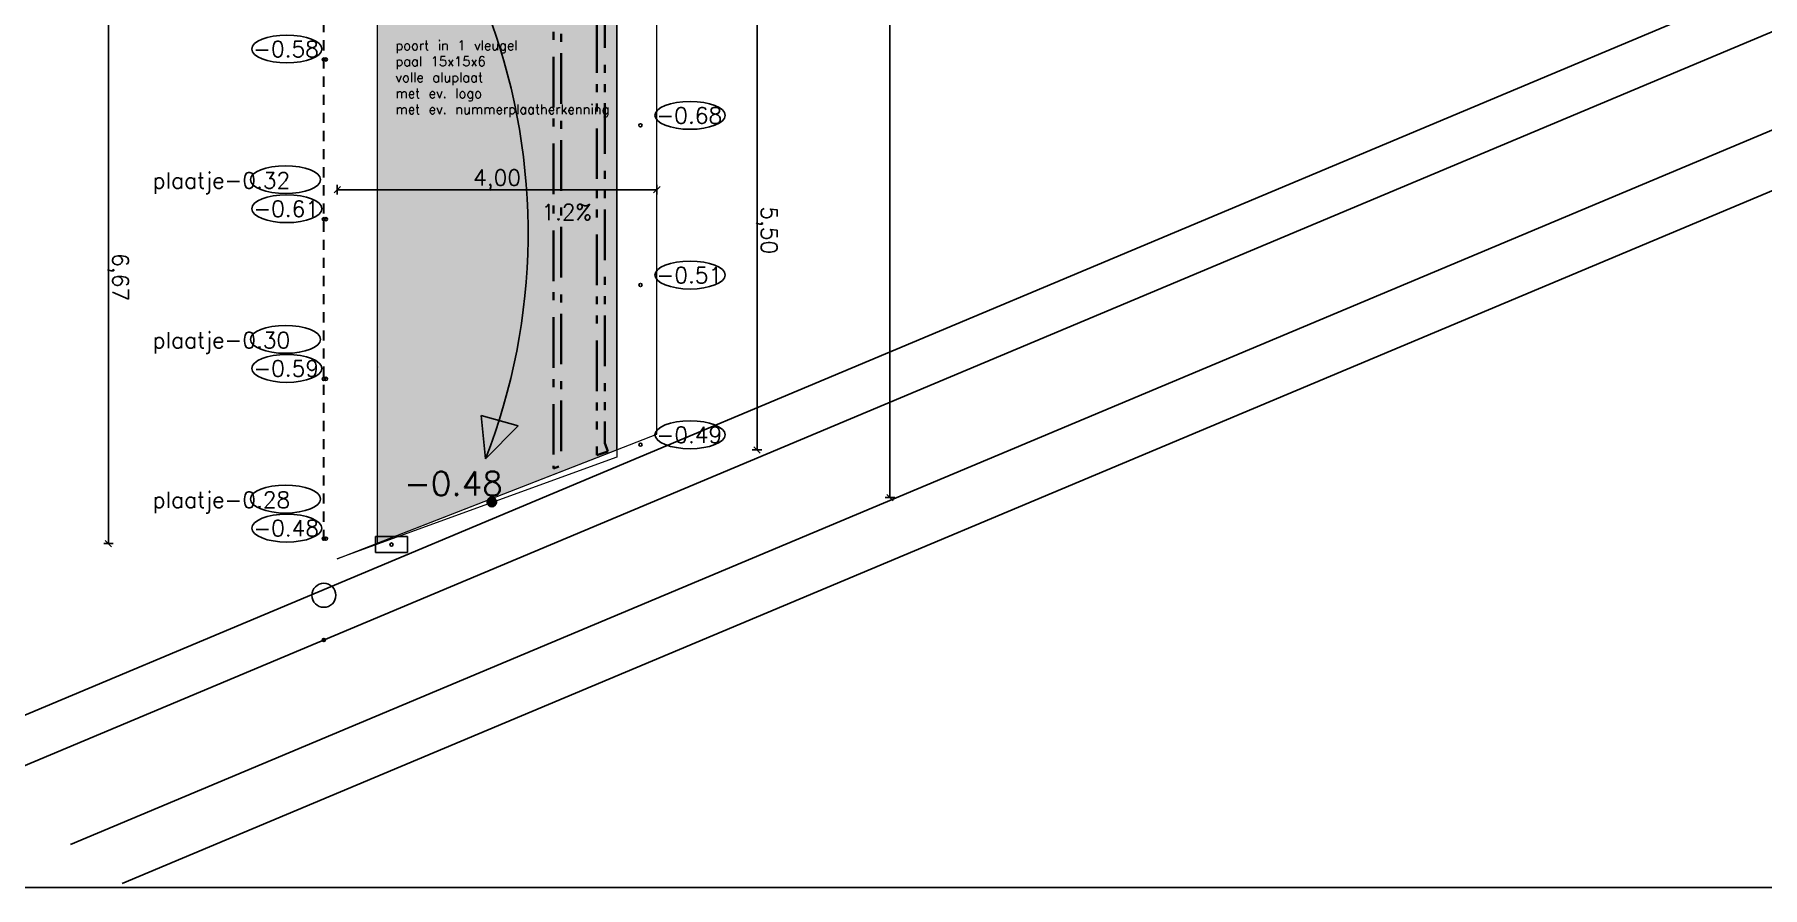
# Model space of a CAD drawing. Header units: millimetres. Extents: x 361 to 21231, y 184 to 1849.
# Drawn here: x 2487.06 to 2508.69, y 408.61 to 419.29 of the extents above; entities that cross this region are included whole.
import ezdxf

# ---------------------------------------------------------------- set-up
doc = ezdxf.new("R2010")
doc.units = ezdxf.units.MM
doc.header["$LTSCALE"] = 0.2
for name, pattern in [('[LP] Type-6', [5.288458, 3.169996, -1.059993, 0.352704, -0.705764]), ('[LP] Type-8', [6.346927, 3.169996, -1.059993, 0.352704, -0.705764, 0.352704, -0.705764]), ('HIDDEN2', [4.7625, 3.175, -1.5875])]:
    doc.linetypes.add(name, pattern=pattern)
for name, color, linetype, lineweight in [('... architectuur - ALGEMEEN', 7, 'Continuous', 5), ('... interieur - ALGEMEEN', 7, 'Continuous', 5), ('draad', 204, 'HIDDEN2', 30), ('helling', 96, 'Continuous', 25), ('huis', 7, 'Continuous', 40), ('maten', 1, 'Continuous', 18), ('nieuwe hoogtepunten', 154, 'Continuous', 35)]:
    doc.layers.add(name, color=color, linetype=linetype, lineweight=lineweight)
for name, color, linetype, lineweight, true_color in [('... riolering - DWA', 7, '[LP] Type-6', 35, 0x666360), ('... riolering - RWA', 7, '[LP] Type-8', 35, 0x0080d1), ('poort', 7, 'Continuous', 30, 0x0069d1)]:
    doc.layers.add(name, color=color, linetype=linetype, lineweight=lineweight, true_color=true_color)
for name, color, linetype in [('bestaande hoogtepunten', 7, 'Continuous'), ('ontwerp', 7, 'Continuous'), ('opmeting', 7, 'Continuous')]:
    doc.layers.add(name, color=color, linetype=linetype)
doc.styles.get("Standard").update_dxf_attribs({"font": 'txt.shx', "height": 0.2})
doc.dimstyles.new('maat aanduiding voor tuin', dxfattribs={"dimscale": 0.2, "dimtxt": 0.2, "dimasz": 0.4, "dimexe": 0.3, "dimexo": 0.3, "dimgap": 0.02, "dimtad": 1, "dimzin": 1, "dimtxsty": 'Standard', "dimblk": 'OBLIQUE', "dimcen": 0.2, "dimadec": 0, "dimazin": 3, "dimtfac": 1, "dimtix": 1, "dimtmove": 0, "dimatfit": 3, "dimldrblk": 'OBLIQUE', "dimfxl": 0.3, "dimfxlon": 1, "dimarcsym": 1})

# ---------------------------------------------------------------- blocks, each defined once
blk = doc.blocks.new('_Oblique')
at = {"color": 0, "linetype": 'ByBlock', "lineweight": -2}
blk.add_line((-0.5, -0.5), (0.5, 0.5), dxfattribs=at)
blk = doc.blocks.new('*D1806')
at = {"layer": 'Defpoints', "color": 0, "ltscale": 0.2, "transparency": 16777216}
for p in [(2494.35, 419.592), (2494.351, 414.092), (2496.106, 414.092)]:
    blk.add_point(p, dxfattribs=at)
at = {"layer": 'maten', "color": 0, "lineweight": -2, "ltscale": 0.2, "transparency": 16777216}
for p, q in [((2496.046, 419.592), (2496.166, 419.592)), ((2496.106, 419.592), (2496.106, 414.092)), ((2496.046, 414.092), (2496.166, 414.092))]:
    blk.add_line(p, q, dxfattribs=at)
at = {"layer": 'maten', "color": 0, "lineweight": -2, "ltscale": 0.2, "transparency": 16777216, "xscale": 0.08000000000000074, "yscale": 0.08000000000000074, "zscale": 0.08000000000000074}
for p, rotation in [((2496.106, 419.592), 90.00614147605208), ((2496.106, 414.092), 270.0061414760521)]:
    blk.add_blockref('_Oblique', p, dxfattribs=dict(at, rotation=rotation))
at = {"layer": 'maten', "color": 0, "ltscale": 0.2, "transparency": 16777216, "insert": (2496.227, 416.842), "char_height": 0.2, "attachment_point": 5, "rotation": 270.0061}
blk.add_mtext('5,50', dxfattribs=at)
blk = doc.blocks.new('*D1807')
at = {"layer": 'Defpoints', "color": 0, "ltscale": 0.2, "transparency": 16777216}
for p in [(2491.35, 419.592), (2487.986, 412.919), (2491.351, 412.919)]:
    blk.add_point(p, dxfattribs=at)
at = {"layer": 'maten', "color": 0, "lineweight": -2, "ltscale": 0.2, "transparency": 16777216}
for p, q in [((2488.045, 419.591), (2487.925, 419.591)), ((2487.985, 419.591), (2487.986, 412.919)), ((2488.046, 412.919), (2487.926, 412.919))]:
    blk.add_line(p, q, dxfattribs=at)
at = {"layer": 'maten', "color": 0, "lineweight": -2, "ltscale": 0.2, "transparency": 16777216, "xscale": 0.08000000000000074, "yscale": 0.08000000000000074, "zscale": 0.08000000000000074}
for p, rotation in [((2487.985, 419.591), 90.00614147605208), ((2487.986, 412.919), 270.0061414760521)]:
    blk.add_blockref('_Oblique', p, dxfattribs=dict(at, rotation=rotation))
at = {"layer": 'maten', "color": 0, "ltscale": 0.2, "transparency": 16777216, "insert": (2488.106, 416.255), "char_height": 0.2, "attachment_point": 5, "rotation": 270.0061}
blk.add_mtext('6,67', dxfattribs=at)
blk = doc.blocks.new('*D1827')
at = {"layer": 'Defpoints', "color": 0, "ltscale": 0.2, "transparency": 16777216}
for p in [(2494.851, 417.35), (2494.851, 414.287), (2490.851, 412.727)]:
    blk.add_point(p, dxfattribs=at)
at = {"layer": 'maten', "color": 0, "lineweight": -2, "ltscale": 0.2, "transparency": 16777216}
for p, q in [((2490.851, 417.29), (2490.851, 417.41)), ((2490.851, 417.35), (2494.851, 417.35)), ((2494.851, 417.29), (2494.851, 417.41))]:
    blk.add_line(p, q, dxfattribs=at)
at = {"layer": 'maten', "color": 0, "lineweight": -2, "ltscale": 0.2, "transparency": 16777216, "xscale": 0.08000000000000074, "yscale": 0.08000000000000074, "zscale": 0.08000000000000074, "rotation": 180}
blk.add_blockref('_Oblique', (2490.851, 417.35), dxfattribs=at)
at = {"layer": 'maten', "color": 0, "lineweight": -2, "ltscale": 0.2, "transparency": 16777216, "xscale": 0.08000000000000074, "yscale": 0.08000000000000074, "zscale": 0.08000000000000074}
blk.add_blockref('_Oblique', (2494.851, 417.35), dxfattribs=at)
at = {"layer": 'maten', "color": 0, "ltscale": 0.2, "transparency": 16777216, "insert": (2492.851, 417.471), "char_height": 0.2, "attachment_point": 5}
blk.add_mtext('4,00', dxfattribs=at)
blk = doc.blocks.new('*D1890')
at = {"layer": 'Defpoints', "color": 0, "ltscale": 0.2, "transparency": 16777216}
for p in [(2492.843, 485.897), (2497.77, 485.897), (2492.78, 413.494)]:
    blk.add_point(p, dxfattribs=at)
at = {"layer": 'maten', "color": 0, "lineweight": -2, "ltscale": 0.2, "transparency": 16777216}
for p, q in [((2497.71, 485.897), (2497.83, 485.897)), ((2497.77, 413.494), (2497.77, 485.897)), ((2497.71, 413.494), (2497.83, 413.494))]:
    blk.add_line(p, q, dxfattribs=at)
at = {"layer": 'maten', "color": 0, "lineweight": -2, "ltscale": 0.2, "transparency": 16777216, "xscale": 0.08000000000000074, "yscale": 0.08000000000000074, "zscale": 0.08000000000000074}
for p, rotation in [((2497.77, 485.897), 90), ((2497.77, 413.494), 270)]:
    blk.add_blockref('_Oblique', p, dxfattribs=dict(at, rotation=rotation))
at = {"layer": 'maten', "color": 0, "ltscale": 0.2, "transparency": 16777216, "insert": (2497.649, 449.695), "char_height": 0.2, "attachment_point": 5, "rotation": 90}
blk.add_mtext('72,40', dxfattribs=at)

msp = doc.modelspace()

# ---------------------------------------------------------------- hatches: boundary and pattern name
at = {"layer": '... architectuur - ALGEMEEN', "linetype": 'Continuous', "lineweight": 9, "true_color": 0xe7e8e9}
msp.add_hatch(color=254, dxfattribs=at).paths.add_polyline_path([(2491.343, 485.597), (2491.351, 412.922), (2494.351, 414.092), (2494.343, 485.597)])
at = {"layer": '... riolering - DWA', "linetype": 'Continuous', "lineweight": 0, "true_color": 0xa6a6a6, "transparency": 33554559}
msp.add_hatch(color=253, dxfattribs=at).paths.add_polyline_path([(2500.087, 493.115), (2500.187, 493.115), (2500.187, 489.06), (2499.08, 487.953), (2494.816, 487.953), (2493.655, 486.8), (2493.655, 413.897), (2493.559, 413.861), (2493.559, 486.838), (2494.774, 488.053), (2499.039, 488.053), (2500.087, 489.102)])
at = {"layer": '... riolering - RWA', "linetype": 'Continuous', "lineweight": 0, "true_color": 0x98d8ff, "transparency": 33554559}
msp.add_hatch(color=141, dxfattribs=at).paths.add_polyline_path([(2504.125, 487.778), (2504.125, 487.139), (2503.548, 486.562), (2495.16, 486.562), (2494.48, 485.882), (2494.202, 485.604), (2494.202, 414.167), (2494.203, 414.167), (2494.237, 414.073), (2494.102, 414.024), (2494.102, 485.645), (2494.365, 485.909), (2495.118, 486.662), (2503.507, 486.662), (2504.025, 487.18), (2504.025, 487.778)])
at = {"layer": 'nieuwe hoogtepunten', "ltscale": 0.2}
h = msp.add_hatch(color=256, dxfattribs=at)
h.dxf.hatch_style = 1
edge = h.paths.add_edge_path()
edge.add_arc((2492.786, 413.439), 0.055, 0, 360)
h = msp.add_hatch(color=256, dxfattribs=at)
h.dxf.hatch_style = 1
edge = h.paths.add_edge_path()
edge.add_arc((2492.786, 413.439), 0.055, 0, 360)

# ---------------------------------------------------------------- linework, layer by layer
at = {"layer": '... architectuur - ALGEMEEN', "color": 7, "linetype": 'Continuous', "lineweight": 9}
for p, q in [((2494.343, 485.597), (2494.351, 414.001)), ((2494.351, 414.001), (2490.851, 412.727)), ((2490.851, 412.727), (2491.351, 412.919))]:
    msp.add_line(p, q, dxfattribs=at)
at = {"layer": '... architectuur - ALGEMEEN', "color": 7, "linetype": 'Continuous', "lineweight": 9, "flags": 128}
msp.add_lwpolyline([(2491.343, 485.597), (2491.351, 412.922), (2494.351, 414.092), (2494.343, 485.597)], close=True, dxfattribs=at)
msp.add_lwpolyline([(2491.343, 485.597), (2491.351, 412.922), (2494.351, 414.092), (2494.343, 485.597)], close=True, dxfattribs=at)
at = {"layer": '... interieur - ALGEMEEN', "color": 7, "linetype": 'Continuous', "lineweight": 9}
for p, q in [((2494.851, 414.287), (2494.843, 485.097)), ((2490.851, 412.727), (2494.851, 414.287))]:
    msp.add_line(p, q, dxfattribs=at)
at = {"layer": '... riolering - DWA', "transparency": 33554559, "flags": 128}
msp.add_lwpolyline([(2500.087, 493.115), (2500.187, 493.115), (2500.187, 489.06), (2499.08, 487.953), (2494.816, 487.953), (2493.655, 486.8), (2493.655, 413.897), (2493.559, 413.861), (2493.559, 486.838), (2494.774, 488.053), (2499.039, 488.053), (2500.087, 489.102)], close=True, dxfattribs=at)
at = {"layer": '... riolering - RWA', "transparency": 33554559, "flags": 128}
msp.add_lwpolyline([(2504.125, 487.778), (2504.125, 487.139), (2503.548, 486.562), (2495.16, 486.562), (2494.48, 485.882), (2494.202, 485.604), (2494.202, 414.167), (2494.203, 414.167), (2494.237, 414.073), (2494.102, 414.024), (2494.102, 485.645), (2494.365, 485.909), (2495.118, 486.662), (2503.507, 486.662), (2504.025, 487.18), (2504.025, 487.778)], close=True, dxfattribs=at)
at = {"layer": 'bestaande hoogtepunten', "ltscale": 0.2}
for centre in [(2490.682, 418.981), (2490.707, 418.981), (2494.646, 418.157), (2490.682, 416.981), (2490.708, 416.981), (2494.647, 416.157), (2490.683, 414.981), (2490.708, 414.981), (2494.647, 414.157), (2490.683, 412.981), (2490.708, 412.981)]:
    msp.add_circle(centre, 0.02, dxfattribs=at)
at = {"layer": 'bestaande hoogtepunten'}
for centre, major_axis in [((2490.219, 419.112), (-0.439, 0)), ((2495.267, 418.281), (-0.439, 0)), ((2490.203, 417.476), (-0.439, 0)), ((2490.219, 417.112), (-0.439, 0)), ((2495.267, 416.281), (-0.439, 0)), ((2490.203, 415.476), (-0.439, 0)), ((2490.219, 415.112), (-0.439, 0)), ((2491.35, 415.132), (-0.00439, 0)), ((2495.267, 414.281), (-0.439, 0)), ((2490.203, 413.476), (-0.439, 0)), ((2490.219, 413.112), (-0.439, 0))]:
    msp.add_ellipse(centre, major_axis=major_axis, ratio=0.39726, dxfattribs=at)
at = {"layer": 'draad', "ltscale": 0.2}
msp.add_line((2490.683, 412.965), (2490.678, 457.045), dxfattribs=at)
at = {"layer": 'helling', "ltscale": 0.2}
for p, q in [((2493.117, 414.394), (2492.652, 414.522)), ((2492.652, 414.522), (2492.705, 413.979)), ((2492.705, 413.979), (2493.117, 414.394))]:
    msp.add_line(p, q, dxfattribs=at)
msp.add_arc((2485.451, 416.812), 7.788, 338.6644, 19.9285, dxfattribs=at)
at = {"layer": 'huis', "lineweight": 25, "ltscale": 0.2}
msp.add_lwpolyline([(2557.718, 558.188), (2467.592, 558.188), (2467.592, 408.613), (2557.718, 408.613)], close=True, dxfattribs=at)
at = {"layer": 'nieuwe hoogtepunten', "ltscale": 0.2}
msp.add_circle((2492.786, 413.439), 0.055, dxfattribs=at)
at = {"layer": 'ontwerp', "ltscale": 0.2}
msp.add_line((2494.351, 414.092), (2494.35, 419.592), dxfattribs=at)
at = {"layer": 'opmeting', "ltscale": 0.2}
for p, q in [((2486.652, 410.649), (2517.685, 423.686)), ((2486.845, 410.1), (2517.914, 423.151)), ((2487.512, 409.15), (2518.33, 422.096)), ((2488.157, 408.661), (2518.568, 421.436)), ((2491.529, 413.006), (2491.329, 413.006)), ((2491.329, 413.006), (2491.329, 412.806)), ((2491.729, 413.006), (2491.529, 413.006)), ((2491.729, 412.806), (2491.729, 413.006)), ((2491.329, 412.806), (2491.729, 412.806))]:
    msp.add_line(p, q, dxfattribs=at)
for centre, radius in [((2491.529, 412.906), 0.02), ((2490.683, 412.271), 0.15), ((2490.683, 411.712), 0.02)]:
    msp.add_circle(centre, radius, dxfattribs=at)

# ---------------------------------------------------------------- texts
at = {"layer": 'bestaande hoogtepunten', "attachment_point": 1, "rotation": 0.0061}
for s, insert, char_height, width in [('-0.58', (2489.798, 419.211), 0.2, 0.69801), ('-0.68', (2494.846, 418.38), 0.2, 0.69801), ('plaatje-0.32', (2488.539, 417.566), 0.2, 0.69801), ('-0.61', (2489.799, 417.211), 0.2, 0.69801), ('-0.51', (2494.847, 416.38), 0.2, 0.69801), ('plaatje-0.30', (2488.539, 415.566), 0.2, 0.69801), ('-0.59', (2489.799, 415.211), 0.2, 0.69801), ('-0.', (2491.346, 415.133), 0.002, 0.00698), ('-0.49', (2494.847, 414.38), 0.2, 0.69801), ('plaatje-0.28', (2488.539, 413.566), 0.2, 0.69801), ('-0.48', (2489.799, 413.211), 0.2, 0.69801)]:
    msp.add_mtext(s, dxfattribs=dict(at, insert=insert, char_height=char_height, width=width))
at = {"layer": 'helling', "ltscale": 0.2, "insert": (2493.404, 417.169), "char_height": 0.2, "attachment_point": 1, "rotation": 0.0061}
msp.add_mtext_dynamic_manual_height_columns('1.2%', width=0.91593, gutter_width=1, heights=[0], dxfattribs=at)
at = {"layer": 'nieuwe hoogtepunten', "ltscale": 0.2, "insert": (2491.688, 413.82), "char_height": 0.3, "attachment_point": 1, "rotation": 0.0061}
msp.add_mtext_dynamic_manual_height_columns('-0.48', width=3.39192, gutter_width=1.5, heights=[0], dxfattribs=at)
at = {"layer": 'poort', "ltscale": 0.2, "insert": (2491.579, 419.218), "char_height": 0.12, "attachment_point": 1}
msp.add_mtext_dynamic_manual_height_columns('poort in 1 vleugel\\Ppaal 15x15x6\\Pvolle aluplaat\\Pmet ev. logo\\Pmet ev. nummerplaatherkenning', width=3.10372, gutter_width=0.6, heights=[0], dxfattribs=at)

# ---------------------------------------------------------------- dimensions: what is measured, and where the dimension line sits
at = {"layer": 'maten', "ltscale": 0.2}
dim = msp.add_linear_dim(base=(2497.77, 485.897), p1=(2492.78, 413.494), p2=(2492.843, 485.897), angle=90, dimstyle='maat aanduiding voor tuin', dxfattribs=at)
dim.commit()
dim.dimension.update_dxf_attribs({"geometry": '*D1890', "text_midpoint": (2497.77, 449.695), "dimtype": 160})
for base, p1, p2, picture, middle in [((2487.986, 412.919), (2491.35, 419.592), (2491.351, 412.919), '*D1807', (2488.106, 416.255)), ((2496.106, 414.092), (2494.35, 419.592), (2494.351, 414.092), '*D1806', (2496.227, 416.842))]:
    dim = msp.add_linear_dim(base=base, p1=p1, p2=p2, angle=90.0061, dimstyle='maat aanduiding voor tuin', dxfattribs=at)
    dim.commit()
    dim.dimension.update_dxf_attribs({"geometry": picture, "text_midpoint": middle})
dim = msp.add_linear_dim(base=(2494.851, 417.35), p1=(2490.851, 412.727), p2=(2494.851, 414.287), dimstyle='maat aanduiding voor tuin', dxfattribs=at)
dim.commit()
dim.dimension.update_dxf_attribs({"geometry": '*D1827', "text_midpoint": (2492.851, 417.35), "dimtype": 160})

doc.saveas('drawing.dxf')
